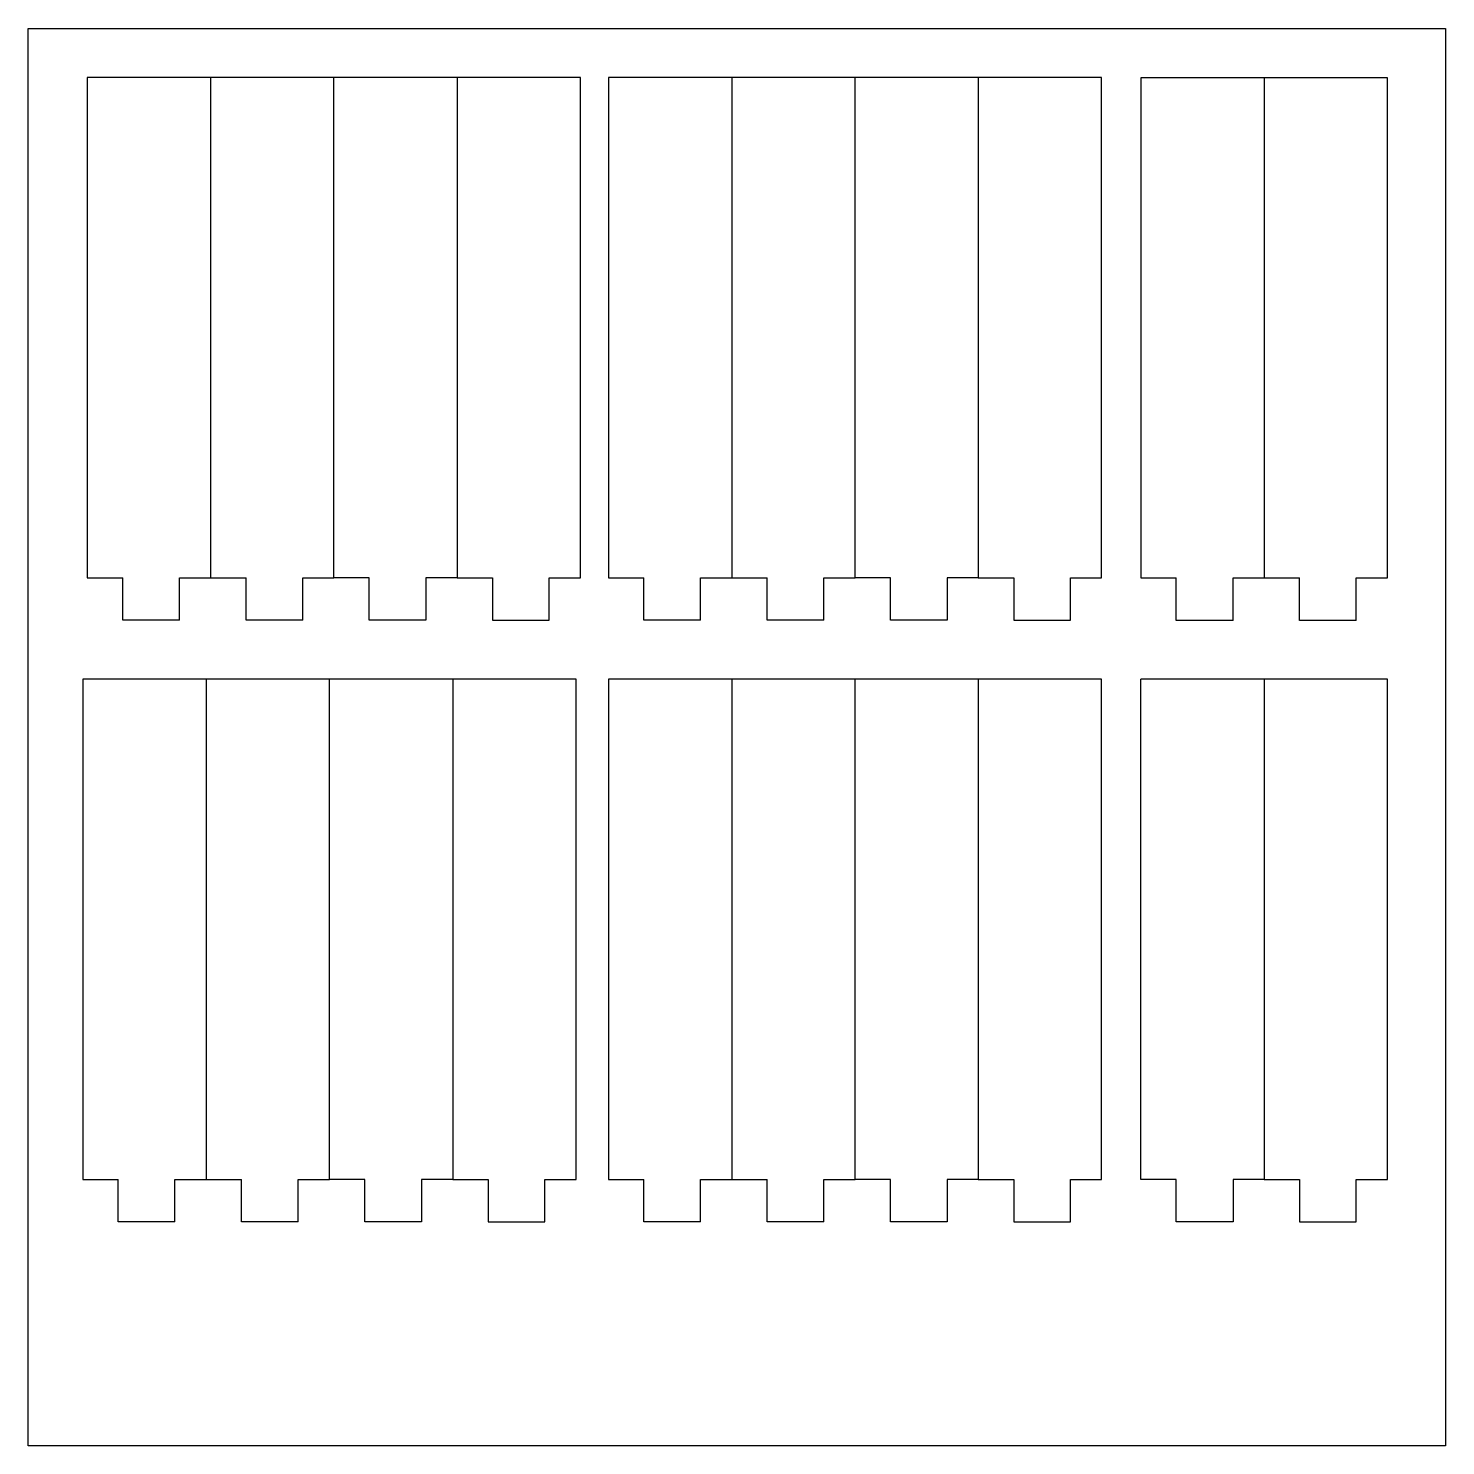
# Model space of a CAD drawing. Header units: millimetres. Extents: x 44957 to 45957, y 19070 to 20070.
import ezdxf

# ---------------------------------------------------------------- set-up
doc = ezdxf.new("R2010")
doc.units = ezdxf.units.MM
doc.layers.add('taglio2', color=172, linetype='Continuous')

msp = doc.modelspace()

# ---------------------------------------------------------------- linework, layer by layer
at = {"layer": 'taglio2'}
for p, q in [((44956.7, 20069.7), (45956.7, 20069.7)), ((44956.7, 19069.7), (44956.7, 20069.7)), ((45956.7, 20069.7), (45956.7, 19069.7)), ((45346.3, 20035.1), (44998.3, 20035.1)), ((45259.3, 20035.1), (45259.3, 19888.1)), ((45714, 20035.1), (45366, 20035.1)), ((45627, 20035.1), (45627, 19888.1)), ((45915.7, 20034.9), (45741.7, 20034.9)), ((45259.3, 19888.1), (45259.3, 19682.1)), ((45627, 19888.1), (45627, 19682.1)), ((44998.3, 19682.1), (45023.3, 19682.1)), ((45023.3, 19652.1), (45023.3, 19682.1)), ((45063.3, 19652.1), (45063.3, 19682.1)), ((45063.3, 19682.1), (45085.3, 19682.1)), ((45085.3, 19682.1), (45110.3, 19682.1)), ((45110.3, 19652.1), (45110.3, 19682.1)), ((45150.3, 19682.1), (45172.3, 19682.1)), ((45150.3, 19652.1), (45150.3, 19682.1)), ((45197.3, 19682.1), (45172.3, 19682.1)), ((45197.3, 19652.1), (45197.3, 19682.1)), ((45259.3, 19682.1), (45237.3, 19682.1)), ((45237.3, 19682.1), (45237.3, 19652.1)), ((45259.3, 19682.1), (45284.3, 19682.1)), ((45284.3, 19682.1), (45284.3, 19652.1)), ((45324.3, 19652.1), (45324.3, 19682.1)), ((45324.3, 19682.1), (45346.3, 19682.1)), ((45366, 19682.1), (45391, 19682.1)), ((45391, 19652.1), (45391, 19682.1)), ((45431, 19652.1), (45431, 19682.1)), ((45431, 19682.1), (45453, 19682.1)), ((45453, 19682.1), (45478, 19682.1)), ((45478, 19652.1), (45478, 19682.1)), ((45518, 19682.1), (45540, 19682.1)), ((45518, 19652.1), (45518, 19682.1)), ((45565, 19682.1), (45540, 19682.1)), ((45565, 19652.1), (45565, 19682.1)), ((45627, 19682.1), (45605, 19682.1)), ((45605, 19682.1), (45605, 19652.1)), ((45627, 19682.1), (45652, 19682.1)), ((45652, 19682.1), (45652, 19652.1)), ((45692, 19652.1), (45692, 19682.1)), ((45692, 19682.1), (45714, 19682.1)), ((45741.7, 19681.9), (45766.7, 19681.9)), ((45766.7, 19651.9), (45766.7, 19681.9)), ((45806.7, 19651.9), (45806.7, 19681.9)), ((45806.7, 19681.9), (45828.7, 19681.9)), ((45828.7, 19681.9), (45853.7, 19681.9)), ((45853.7, 19651.9), (45853.7, 19681.9)), ((45893.7, 19681.9), (45915.7, 19681.9)), ((45893.7, 19651.9), (45893.7, 19681.9)), ((45063.3, 19652.1), (45023.3, 19652.1)), ((45150.3, 19652.1), (45110.3, 19652.1)), ((45237.3, 19652.1), (45197.3, 19652.1)), ((45284.3, 19652.1), (45324.3, 19652.1)), ((45431, 19652.1), (45391, 19652.1)), ((45518, 19652.1), (45478, 19652.1)), ((45605, 19652.1), (45565, 19652.1)), ((45652, 19652.1), (45692, 19652.1)), ((45806.7, 19651.9), (45766.7, 19651.9)), ((45893.7, 19651.9), (45853.7, 19651.9)), ((45343.2, 19610.6), (44995.2, 19610.6)), ((45256.2, 19610.6), (45256.2, 19463.6)), ((45714, 19610.6), (45366, 19610.6)), ((45627, 19610.6), (45627, 19463.6)), ((45915.7, 19610.6), (45741.7, 19610.6)), ((45828.7, 19610.6), (45828.7, 19463.6)), ((45256.2, 19463.6), (45256.2, 19257.6)), ((45627, 19463.6), (45627, 19257.6)), ((45828.7, 19463.6), (45828.7, 19257.6)), ((44995.2, 19257.6), (45020.2, 19257.6)), ((45020.2, 19227.6), (45020.2, 19257.6)), ((45060.2, 19227.6), (45060.2, 19257.6)), ((45060.2, 19257.6), (45082.2, 19257.6)), ((45082.2, 19257.6), (45107.2, 19257.6)), ((45107.2, 19227.6), (45107.2, 19257.6)), ((45147.2, 19257.6), (45169.2, 19257.6)), ((45147.2, 19227.6), (45147.2, 19257.6)), ((45194.2, 19257.6), (45169.2, 19257.6)), ((45194.2, 19227.6), (45194.2, 19257.6)), ((45256.2, 19257.6), (45234.2, 19257.6)), ((45234.2, 19257.6), (45234.2, 19227.6)), ((45256.2, 19257.6), (45281.2, 19257.6)), ((45281.2, 19257.6), (45281.2, 19227.6)), ((45321.2, 19227.6), (45321.2, 19257.6)), ((45321.2, 19257.6), (45343.2, 19257.6)), ((45366, 19257.6), (45391, 19257.6)), ((45391, 19227.6), (45391, 19257.6)), ((45431, 19227.6), (45431, 19257.6)), ((45431, 19257.6), (45453, 19257.6)), ((45453, 19257.6), (45478, 19257.6)), ((45478, 19227.6), (45478, 19257.6)), ((45518, 19257.6), (45540, 19257.6)), ((45518, 19227.6), (45518, 19257.6)), ((45565, 19257.6), (45540, 19257.6)), ((45565, 19227.6), (45565, 19257.6)), ((45627, 19257.6), (45605, 19257.6)), ((45605, 19257.6), (45605, 19227.6)), ((45627, 19257.6), (45652, 19257.6)), ((45652, 19257.6), (45652, 19227.6)), ((45692, 19227.6), (45692, 19257.6)), ((45692, 19257.6), (45714, 19257.6)), ((45766.7, 19257.6), (45741.7, 19257.6)), ((45766.7, 19227.6), (45766.7, 19257.6)), ((45828.7, 19257.6), (45806.7, 19257.6)), ((45806.7, 19257.6), (45806.7, 19227.6)), ((45828.7, 19257.6), (45853.7, 19257.6)), ((45853.7, 19257.6), (45853.7, 19227.6)), ((45893.7, 19227.6), (45893.7, 19257.6)), ((45893.7, 19257.6), (45915.7, 19257.6)), ((45060.2, 19227.6), (45020.2, 19227.6)), ((45147.2, 19227.6), (45107.2, 19227.6)), ((45234.2, 19227.6), (45194.2, 19227.6)), ((45281.2, 19227.6), (45321.2, 19227.6)), ((45431, 19227.6), (45391, 19227.6)), ((45518, 19227.6), (45478, 19227.6)), ((45605, 19227.6), (45565, 19227.6)), ((45652, 19227.6), (45692, 19227.6)), ((45806.7, 19227.6), (45766.7, 19227.6)), ((45853.7, 19227.6), (45893.7, 19227.6)), ((45956.7, 19069.7), (44956.7, 19069.7))]:
    msp.add_line(p, q, dxfattribs=at)
for points in [[(44998.3, 20035.1), (44998.3, 20021.7), (44998.3, 19682.1)], [(45085.3, 20035.1), (45085.3, 19888.1), (45085.3, 19682.1)], [(45172.3, 19682.1), (45172.3, 19888.1), (45172.3, 20035.1)], [(45346.3, 19682.1), (45346.3, 19888.1), (45346.3, 20035.1)], [(45366, 20035.1), (45366, 20021.7), (45366, 19682.1)], [(45453, 20035.1), (45453, 19888.1), (45453, 19682.1)], [(45540, 19682.1), (45540, 19888.1), (45540, 20035.1)], [(45714, 19682.1), (45714, 19888.1), (45714, 20035.1)], [(45741.7, 20034.9), (45741.7, 20021.5), (45741.7, 19681.9)], [(45828.7, 20034.9), (45828.7, 19887.9), (45828.7, 19681.9)], [(45915.7, 19681.9), (45915.7, 19887.9), (45915.7, 20034.9)], [(44995.2, 19610.6), (44995.2, 19597.2), (44995.2, 19257.6)], [(45082.2, 19610.6), (45082.2, 19463.6), (45082.2, 19257.6)], [(45169.2, 19257.6), (45169.2, 19463.6), (45169.2, 19610.6)], [(45343.2, 19257.6), (45343.2, 19463.6), (45343.2, 19610.6)], [(45366, 19610.6), (45366, 19597.2), (45366, 19257.6)], [(45453, 19610.6), (45453, 19463.6), (45453, 19257.6)], [(45540, 19257.6), (45540, 19463.6), (45540, 19610.6)], [(45714, 19257.6), (45714, 19463.6), (45714, 19610.6)], [(45741.7, 19257.6), (45741.7, 19463.6), (45741.7, 19610.6)], [(45915.7, 19257.6), (45915.7, 19463.6), (45915.7, 19610.6)]]:
    msp.add_lwpolyline(points, dxfattribs=at)

doc.saveas('drawing.dxf')
